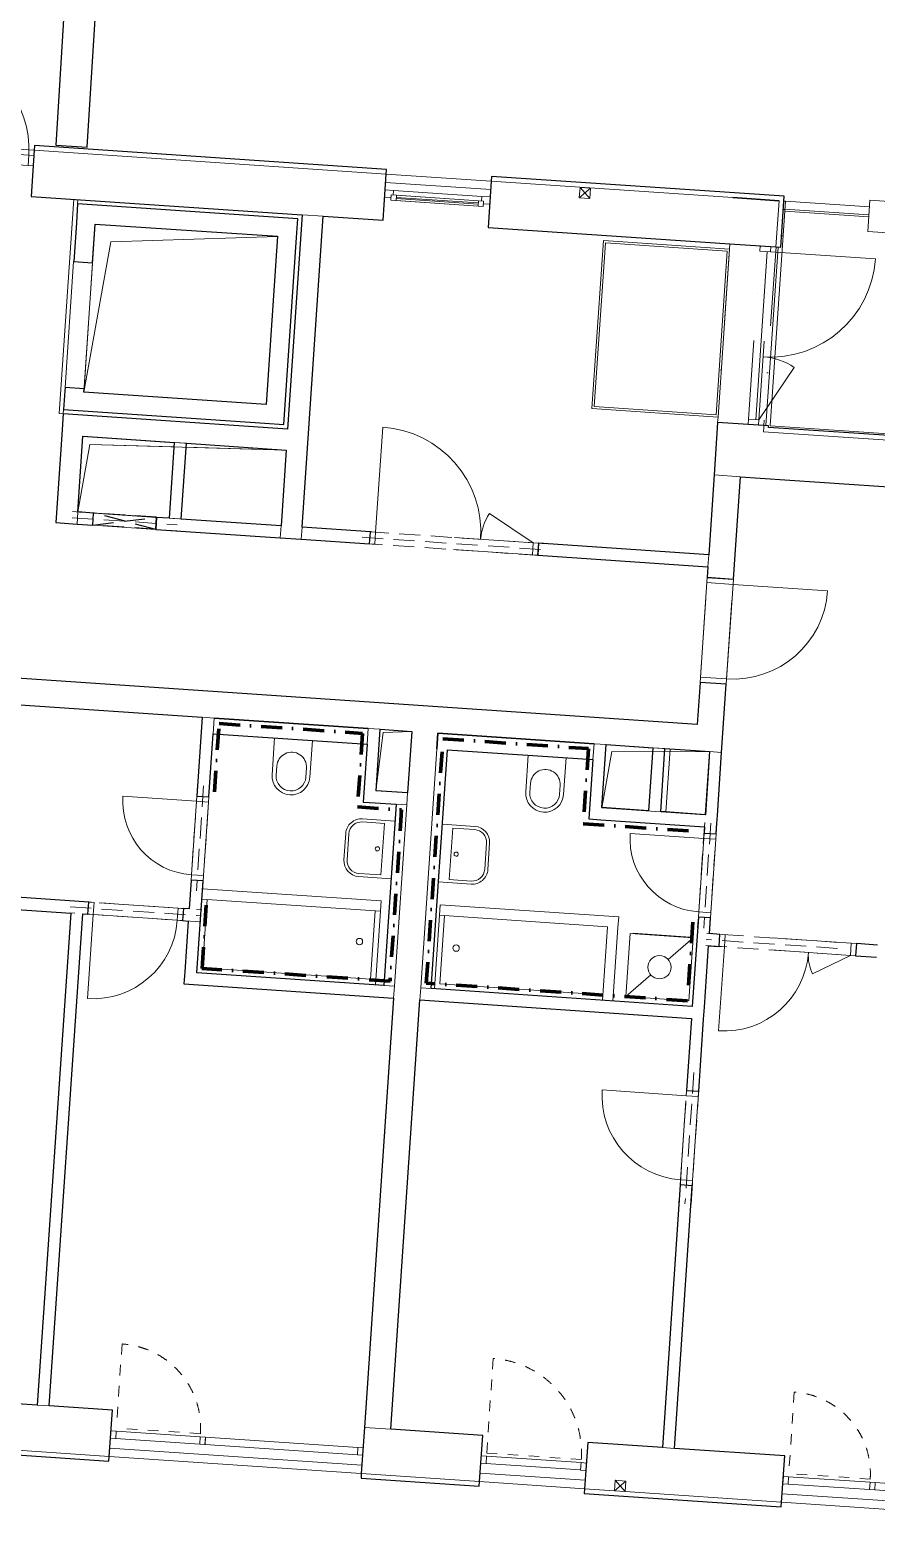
# Model space of a CAD drawing. Header units: millimetres. Extents: x -9129 to 220959, y -4760 to 72638.
# Drawn here: x 189678 to 197716, y 42236 to 56383 of the extents above; entities that cross this region are included whole.
import ezdxf

# ---------------------------------------------------------------- set-up
doc = ezdxf.new("R2010")
doc.units = ezdxf.units.MM
for name, pattern in [('HA_Dash_2mm-S1mm', [200, 100, -100]), ('HA_Dash_3mm-S1mm', [300, 200, -100]), ('HA_DashDot_2_2mm-S0_6mm', [1650, 750, -450, 0, -450]), ('HA_DashDot_4mm-S1mm', [400, 200, -100, 0, -100])]:
    doc.linetypes.add(name, pattern=pattern)
for name, color, linetype, lineweight in [('A-CLNG-____-OTLN', 9, 'Continuous', 9), ('A-DETL-GENF-OTLN', 9, 'Continuous', 9), ('A-DOOR-____-MCUT', 9, 'HA_DashDot_2_2mm-S0_6mm', 9), ('A-DOOR-____-OTLN', 9, 'Continuous', 9), ('A-DOOR-FRAM-MCUT', 9, 'Continuous', 9), ('A-DOOR-FRAM-OTLN', 9, 'Continuous', 9), ('A-FLOR-____-OTLN', 9, 'Continuous', 9), ('A-FLOR-HRAL-OTLN', 9, 'Continuous', 9), ('A-GENM-____-HDLN', 9, 'HA_Dash_3mm-S1mm', 9), ('A-GENM-____-MCUT', 9, 'HA_Dash_3mm-S1mm', 25), ('A-GENM-____-OTLN', 9, 'Continuous', 9), ('A-GLAZ-____-MCUT', 9, 'Continuous', 5), ('A-GLAZ-____-OTLN', 9, 'Continuous', 5), ('A-GLAZ-CURT-MCUT', 9, 'Continuous', 5), ('A-GLAZ-CURT-OTLN', 9, 'Continuous', 5), ('A-GLAZ-CWMG-MCUT', 9, 'Continuous', 5), ('A-GLAZ-CWMG-OTLN', 9, 'Continuous', 5), ('A-WALL-____-MCUT', 9, 'Continuous', 25), ('A-WALL-____-OTLN', 9, 'Continuous', 9), ('E-ELEC-FIXT-OTLN', 9, 'Continuous', 9), ('I-WALL-____-MCUT', 9, 'Continuous', 25), ('I-WALL-____-OTLN', 9, 'Continuous', 9), ('M-HVAC-DUCT-OTLN', 9, 'Continuous', 9), ('P-SANR-FIXT-OTLN', 9, 'Continuous', 9), ('S-BEAM-____-OTLN', 9, 'Continuous', 9)]:
    doc.layers.add(name, color=color, linetype=linetype, lineweight=lineweight)

# ---------------------------------------------------------------- blocks, each defined once
blk = doc.blocks.new('HA_DR_Single_Swing_Solid - In_BJ_900x2100_Vstupni-2124274-schema POHLEDU D_140_6400')
at = {"layer": 'A-DOOR-____-MCUT'}
for p, q in [((-450, 125), (450, 125)), ((-450, -125), (450, -125))]:
    blk.add_line(p, q, dxfattribs=at)
at = {"layer": 'A-DOOR-____-OTLN'}
for p, q in [((-500, 125), (500, 125)), ((-500, -125), (500, -125))]:
    blk.add_line(p, q, dxfattribs=at)
at = {"layer": 'A-DOOR-____-OTLN', "lineweight": 5}
blk.add_line((450, -1025), (450, -125), dxfattribs=at)
blk.add_arc((450, -125), 900, 180, 270, dxfattribs=at)
at = {"layer": 'A-DOOR-FRAM-MCUT'}
for p, q in [((-450, 125), (-500, 125)), ((-500, 125), (-500, -125)), ((-450, -125), (-450, 125)), ((500, 125), (450, 125)), ((450, 125), (450, -125)), ((500, -125), (500, 125)), ((-500, -125), (-450, -125)), ((450, -125), (500, -125))]:
    blk.add_line(p, q, dxfattribs=at)
blk = doc.blocks.new('HA_DR_Single_Swing_Solid - In_BJ_700x2100-2124340-schema POHLEDU D_140_6400')
at = {"layer": 'A-DOOR-____-MCUT'}
for p, q in [((-350, 57.5), (350, 57.5)), ((-350, -57.5), (350, -57.5))]:
    blk.add_line(p, q, dxfattribs=at)
at = {"layer": 'A-DOOR-____-OTLN', "lineweight": 5}
blk.add_line((350, 757.5), (350, 57.5), dxfattribs=at)
blk.add_arc((350, 57.5), 700, 90, 180, dxfattribs=at)
at = {"layer": 'A-DOOR-FRAM-MCUT'}
for p, q in [((-400, -57.5), (-400, 57.5)), ((-400, 57.5), (-350, 57.5)), ((-350, 57.5), (-350, -57.5)), ((350, 57.5), (400, 57.5)), ((350, -57.5), (350, 57.5)), ((400, 57.5), (400, -57.5)), ((-350, -57.5), (-400, -57.5)), ((400, -57.5), (350, -57.5))]:
    blk.add_line(p, q, dxfattribs=at)
blk = doc.blocks.new('HA_DR_Single_Swing_Solid - In_BJ_800x2100-2124336-schema POHLEDU D_140_6400')
at = {"layer": 'A-DOOR-____-MCUT'}
for p, q in [((-400, 57.5), (400, 57.5)), ((-400, -57.5), (400, -57.5))]:
    blk.add_line(p, q, dxfattribs=at)
at = {"layer": 'A-DOOR-____-OTLN', "lineweight": 5}
blk.add_line((400, 857.5), (400, 57.5), dxfattribs=at)
blk.add_arc((400, 57.5), 800, 90, 180, dxfattribs=at)
at = {"layer": 'A-DOOR-FRAM-MCUT'}
for p, q in [((-450, -57.5), (-450, 57.5)), ((-450, 57.5), (-400, 57.5)), ((-400, 57.5), (-400, -57.5)), ((400, 57.5), (450, 57.5)), ((400, -57.5), (400, 57.5)), ((450, 57.5), (450, -57.5)), ((-400, -57.5), (-450, -57.5)), ((450, -57.5), (400, -57.5))]:
    blk.add_line(p, q, dxfattribs=at)
blk = doc.blocks.new('HA_DR_Double_Swing_Solid - In_OBJ_1500x2100_1000-1827100-schema POHLEDU D_140_6400')
at = {"layer": 'A-DOOR-____-MCUT'}
for p, q in [((-750, 57.5), (750, 57.5)), ((-750, -57.5), (750, -57.5))]:
    blk.add_line(p, q, dxfattribs=at)
at = {"layer": 'A-DOOR-____-OTLN', "lineweight": 5}
for p, q in [((-317, -307.5), (-750, -57.5)), ((750, -1057.5), (750, -57.5))]:
    blk.add_line(p, q, dxfattribs=at)
for centre, radius, start, end in [((-750, -57.5), 500, 330, 0), ((750, -57.5), 1000, 180, 270)]:
    blk.add_arc(centre, radius, start, end, dxfattribs=at)
at = {"layer": 'A-DOOR-FRAM-MCUT'}
for p, q in [((-750, 57.5), (-800, 57.5)), ((-800, 57.5), (-800, -57.5)), ((-750, -57.5), (-750, 57.5)), ((800, 57.5), (750, 57.5)), ((750, 57.5), (750, -57.5)), ((800, -57.5), (800, 57.5)), ((-800, -57.5), (-750, -57.5)), ((750, -57.5), (800, -57.5))]:
    blk.add_line(p, q, dxfattribs=at)
blk = doc.blocks.new('HA_WD_SinglePanel - 1000x2400-1670805-schema POHLEDU D_140_6400')
at = {"layer": 'A-GLAZ-____-MCUT'}
for p, q in [((-420, 70), (-500, 70)), ((-500, 0), (-440, 0)), ((-440, -25), (-440, 25)), ((-440, 25), (-390, 25)), ((-420, 25), (-420, 70)), ((-390, 25), (-390, -25)), ((390, 5), (-390, 5)), ((390, -25), (390, 25)), ((390, 25), (440, 25)), ((500, 70), (420, 70)), ((420, 70), (420, 25)), ((440, 25), (440, -25)), ((440, 0), (500, 0)), ((-390, -25), (-440, -25)), ((390, -5), (-390, -5)), ((440, -25), (390, -25))]:
    blk.add_line(p, q, dxfattribs=at)
at = {"layer": 'A-GLAZ-____-OTLN'}
for p, q in [((440, 25), (-440, 25)), ((-440, -25), (-440, 25)), ((420, 70), (-420, 70)), ((390, 25), (-390, 25)), ((440, 25), (440, -25)), ((-440, -25), (440, -25)), ((390, -25), (-390, -25))]:
    blk.add_line(p, q, dxfattribs=at)
blk = doc.blocks.new('HA_DR_Double_Swing_Solid_FrameButt - In_FAS_1600x2350_1000-2015541-schema POHLEDU D_140_6400')
at = {"layer": 'A-DOOR-____-MCUT'}
for p, q in [((-800, -70), (800, -70)), ((-800, -170), (800, -170))]:
    blk.add_line(p, q, dxfattribs=at)
at = {"layer": 'A-DOOR-____-OTLN', "lineweight": 5}
for p, q in [((-280, -470), (-800, -170)), ((800, -1170), (800, -170))]:
    blk.add_line(p, q, dxfattribs=at)
for centre, radius, start, end in [((-800, -170), 600, 330, 360), ((800, -170), 1000, 180, 270)]:
    blk.add_arc(centre, radius, start, end, dxfattribs=at)
at = {"layer": 'A-DOOR-FRAM-MCUT'}
for p, q in [((-800, -70), (-850, -70)), ((-850, -70), (-850, -170)), ((-800, -170), (-800, -70)), ((850, -70), (800, -70)), ((800, -70), (800, -170)), ((850, -170), (850, -70)), ((-850, -170), (-800, -170)), ((800, -170), (850, -170))]:
    blk.add_line(p, q, dxfattribs=at)
at = {"layer": 'A-DOOR-FRAM-OTLN', "linetype": 'HA_DashDot_2_2mm-S0_6mm'}
for p, q in [((850, 220), (-850, 220)), ((850, -220), (-850, -220))]:
    blk.add_line(p, q, dxfattribs=at)
blk = doc.blocks.new('HA_GM_Shaft_Rectangle - Default-2031569-schema POHLEDU D_140_6400')
at = {"layer": 'A-DETL-GENF-OTLN'}
for p, q in [((72, -72), (1935, 0)), ((0, -720), (72, -72))]:
    blk.add_line(p, q, dxfattribs=at)
at = {"layer": 'A-GENM-____-OTLN'}
for p, q in [((0, -720), (0, 0)), ((0, 0), (1935, 0)), ((1935, 0), (1935, -720)), ((1935, -720), (0, -720))]:
    blk.add_line(p, q, dxfattribs=at)
blk = doc.blocks.new('HA_GM_Shaft_Rectangle - Default-2031607-schema POHLEDU D_140_6400')
at = {"layer": 'A-DETL-GENF-OTLN'}
for p, q in [((160, -160), (1735, 0)), ((0, -1600), (160, -160))]:
    blk.add_line(p, q, dxfattribs=at)
at = {"layer": 'A-GENM-____-OTLN'}
for p, q in [((0, -1600), (0, 0)), ((0, 0), (1735, 0)), ((1735, 0), (1735, -1600)), ((1735, -1600), (0, -1600))]:
    blk.add_line(p, q, dxfattribs=at)
blk = doc.blocks.new('HA_GM_Shaft_Rectangle - Default-2138931-schema POHLEDU D_140_6400')
at = {"layer": 'A-DETL-GENF-OTLN'}
for p, q in [((30, -30), (300, 0)), ((0, -585), (30, -30))]:
    blk.add_line(p, q, dxfattribs=at)
at = {"layer": 'A-GENM-____-OTLN'}
for p, q in [((0, -585), (0, 0)), ((0, 0), (300, 0)), ((300, 0), (300, -585)), ((300, -585), (0, -585))]:
    blk.add_line(p, q, dxfattribs=at)
blk = doc.blocks.new('HA_GM_Shaft_Rectangle - Default-2138656-schema POHLEDU D_140_6400')
at = {"layer": 'A-DETL-GENF-OTLN'}
for p, q in [((60, -60), (985, 0)), ((0, -600), (60, -60))]:
    blk.add_line(p, q, dxfattribs=at)
at = {"layer": 'A-GENM-____-OTLN'}
for p, q in [((0, -600), (0, 0)), ((0, 0), (985, 0)), ((985, 0), (985, -600)), ((985, -600), (0, -600))]:
    blk.add_line(p, q, dxfattribs=at)
blk = doc.blocks.new('ABMV_Toilet_WallHung - Default-1991236-schema POHLEDU D_140_6400')
at = {"layer": 'P-SANR-FIXT-OTLN'}
for p, q in [((-55, 75), (-55, 425)), ((-16, 426), (-16, 340)), ((266, 340), (266, 426)), ((305, 75), (305, 425))]:
    blk.add_line(p, q, dxfattribs=at)
for centre, radius, start, end in [((125, 425), 180, 0, 180), ((125, 426), 141, 360, 180), ((125, 340), 141, 180, 360)]:
    blk.add_arc(centre, radius, start, end, dxfattribs=at)
blk = doc.blocks.new('ABMV_WashBasin_Generic - 550x460-1520088-schema POHLEDU D_140_6400')
at = {"layer": 'P-SANR-FIXT-OTLN'}
for p, q in [((250, 510), (0, 510)), ((0, 480), (250, 480)), ((-150, 360), (-150, 50)), ((-120, 150), (-120, 360)), ((370, 360), (370, 150)), ((400, 50), (400, 360)), ((370, 150), (-120, 150))]:
    blk.add_line(p, q, dxfattribs=at)
for centre, radius, start, end in [((0, 360), 150, 90, 180), ((0, 360), 120, 90, 180), ((250, 360), 150, 360, 90), ((250, 360), 120, 360, 90), ((125, 200), 20, 90, 270), ((125, 200), 20, 270, 90)]:
    blk.add_arc(centre, radius, start, end, dxfattribs=at)
blk = doc.blocks.new('ABMV_Bathtub_Generic - 800_1700-V92-schema POHLEDU D_140_6400')
at = {"layer": 'P-SANR-FIXT-OTLN'}
for p, q in [((750, 1600), (750, 50)), ((750, 1600), (750, 50)), ((750, 50), (100, 50)), ((750, 50), (100, 50)), ((800, 0), (100, 0)), ((800, 0), (100, 0))]:
    blk.add_line(p, q, dxfattribs=at)
blk.add_circle((400, 180), 30, dxfattribs=at)
blk = doc.blocks.new('ABMV_Bathtub_Generic - 800_1700-1426710-schema POHLEDU D_140_6400')
at = {"layer": 'P-SANR-FIXT-OTLN'}
for p, q in [((800, 0), (100, 0)), ((800, 0), (100, 0)), ((750, -50), (100, -50)), ((750, -50), (100, -50)), ((750, -1650), (750, -50)), ((750, -1650), (750, -50)), ((100, -1650), (750, -1650)), ((100, -1650), (750, -1650))]:
    blk.add_line(p, q, dxfattribs=at)
blk.add_circle((400, -180), 30, dxfattribs=at)
blk = doc.blocks.new('R_bathroom_washing_machine - 600x600x900-1448762-schema POHLEDU D_140_6400')
at = {"layer": 'E-ELEC-FIXT-OTLN'}
for p, q in [((678, 597), (78, 597)), ((78, 597), (78, -3)), ((455, 374), (678, 597)), ((555, 602), (555, 597)), ((572, 602), (572, 597)), ((580, 602), (580, 602)), ((580, 602), (580, 602)), ((580, 602), (580, 602)), ((580, 602), (580, 602)), ((587, 597), (587, 602)), ((605, 597), (605, 602)), ((678, -3), (678, 597)), ((78, -3), (300, 219)), ((78, -3), (678, -3)), ((108, -3), (108, -8)), ((648, -8), (108, -8)), ((648, -8), (648, -3))]:
    blk.add_line(p, q, dxfattribs=at)
blk.add_circle((378, 297), 110, dxfattribs=at)
blk = doc.blocks.new('HA_DR_Double_Swing_Solid - In_BJ_1200x2100_800-1670814-schema POHLEDU D_140_6400')
at = {"layer": 'A-DOOR-____-MCUT'}
for p, q in [((-600, 57.5), (600, 57.5)), ((-600, -57.5), (600, -57.5))]:
    blk.add_line(p, q, dxfattribs=at)
at = {"layer": 'A-DOOR-____-OTLN', "lineweight": 5}
for p, q in [((600, 857.5), (600, 57.5)), ((-253.6, 257.5), (-600, 57.5))]:
    blk.add_line(p, q, dxfattribs=at)
for centre, radius, start, end in [((600, 57.5), 800, 90, 180), ((-600, 57.5), 400, 360, 30)]:
    blk.add_arc(centre, radius, start, end, dxfattribs=at)
at = {"layer": 'A-DOOR-FRAM-MCUT'}
for p, q in [((-650, -57.5), (-650, 57.5)), ((-650, 57.5), (-600, 57.5)), ((-600, 57.5), (-600, -57.5)), ((600, 57.5), (650, 57.5)), ((600, -57.5), (600, 57.5)), ((650, 57.5), (650, -57.5)), ((-600, -57.5), (-650, -57.5)), ((650, -57.5), (600, -57.5))]:
    blk.add_line(p, q, dxfattribs=at)
blk = doc.blocks.new('Obdélníková příčel - 50x70mm EXT-1516296-schema POHLEDU D_140_6400')
at = {"layer": 'A-GLAZ-CWMG-MCUT'}
for p, q in [((-50, 0), (0, 0)), ((-50, -70), (-50, 0)), ((0, 0), (0, -70)), ((0, -70), (-50, -70))]:
    blk.add_line(p, q, dxfattribs=at)
blk = doc.blocks.new('ABMV_CW_Single_Swing_Generic - Ex_Glass_SKLOPNE-1553233-schema POHLEDU D_140_6400')
at = {"layer": 'A-DOOR-____-OTLN', "linetype": 'HA_Dash_2mm-S1mm', "lineweight": 5}
for p in [(-450, -30), (450, -930)]:
    blk.add_line(p, (450, -30), dxfattribs=at)
blk.add_arc((450, -30), 900, 180, 270, dxfattribs=at)
blk = doc.blocks.new('Obdélníková příčel - 50x70mm EXT-1516068-schema POHLEDU D_140_6400')
at = {"layer": 'A-GLAZ-CWMG-OTLN'}
for p, q in [((-2946, 44159), (-2048, 44098)), ((-2951, 44089), (-2053, 44028))]:
    blk.add_line(p, q, dxfattribs=at)
blk = doc.blocks.new('Obdélníková příčel - 50x70mm EXT-1516295-schema POHLEDU D_140_6400')
at = {"layer": 'A-GLAZ-CWMG-MCUT'}
for p, q in [((-25, 0), (25, 0)), ((-25, -70), (-25, 0)), ((25, 0), (25, -70)), ((25, -70), (-25, -70))]:
    blk.add_line(p, q, dxfattribs=at)
blk = doc.blocks.new('Systémový panel - Sklo-1518049-schema POHLEDU D_140_6400')
at = {"layer": 'A-GLAZ-CURT-MCUT'}
for p, q in [((725, 70), (-725, 70)), ((-725, 70), (-725, 0)), ((-725, 0), (725, 0)), ((725, 0), (725, 70))]:
    blk.add_line(p, q, dxfattribs=at)
blk = doc.blocks.new('Obdélníková příčel - 50x70mm EXT-1518050-schema POHLEDU D_140_6400')
at = {"layer": 'A-GLAZ-CWMG-MCUT'}
for p, q in [((0, 0), (-50, 0)), ((-50, 0), (-50, -70)), ((0, -70), (0, 0)), ((-50, -70), (0, -70))]:
    blk.add_line(p, q, dxfattribs=at)
blk = doc.blocks.new('ABMV_CW_Single_Swing_Generic - Ex_Glass_SKLOPNE-1944711-schema POHLEDU D_140_6400')
at = {"layer": 'A-DOOR-____-OTLN', "linetype": 'HA_Dash_2mm-S1mm', "lineweight": 5}
for p in [(-400, -30), (400, -830)]:
    blk.add_line(p, (400, -30), dxfattribs=at)
blk.add_arc((400, -30), 800, 180, 270, dxfattribs=at)
blk = doc.blocks.new('Obdélníková příčel - 50x70mm EXT-1944710-schema POHLEDU D_140_6400')
at = {"layer": 'A-GLAZ-CWMG-OTLN'}
for p, q in [((516, 43853), (1315, 43799)), ((521, 43923), (1319, 43869))]:
    blk.add_line(p, q, dxfattribs=at)
blk = doc.blocks.new('Systémový panel - Sklo-1944714-schema POHLEDU D_140_6400')
at = {"layer": 'A-GLAZ-CURT-MCUT'}
for p, q in [((737.5, 70), (-737.5, 70)), ((-737.5, 70), (-737.5, 0)), ((-737.5, 0), (737.5, 0)), ((737.5, 0), (737.5, 70))]:
    blk.add_line(p, q, dxfattribs=at)
blk = doc.blocks.new('ABMV_CW_Single_Swing_Generic - Ex_Glass_SKLOPNE-1553232-schema POHLEDU D_140_6400')
at = {"layer": 'A-DOOR-____-OTLN', "linetype": 'HA_Dash_2mm-S1mm', "lineweight": 5}
for p in [(-387.5, -30), (387.5, -805)]:
    blk.add_line(p, (387.5, -30), dxfattribs=at)
blk.add_arc((387.5, -30), 775, 180, 270, dxfattribs=at)
blk = doc.blocks.new('Obdélníková příčel - 50x70mm EXT-1514296-schema POHLEDU D_140_6400')
at = {"layer": 'A-GLAZ-CWMG-OTLN'}
for p, q in [((19428, 42640), (20201, 42588)), ((19423, 42570), (20196, 42518))]:
    blk.add_line(p, q, dxfattribs=at)
blk = doc.blocks.new('HA_GM_Tiling_LineBased - Generic Tiles-2050446-schema POHLEDU D_140_6400')
at = {"layer": 'A-GENM-____-OTLN', "linetype": 'HA_DashDot_4mm-S1mm', "lineweight": 80}
blk.add_line((50, -50), (700, -50), dxfattribs=at)
blk = doc.blocks.new('HA_GM_Tiling_LineBased - Generic Tiles-2050447-schema POHLEDU D_140_6400')
at = {"layer": 'A-GENM-____-OTLN', "linetype": 'HA_DashDot_4mm-S1mm', "lineweight": 80}
blk.add_line((50, -50), (1415, -50), dxfattribs=at)
blk = doc.blocks.new('HA_GM_Tiling_LineBased - Generic Tiles-2050448-schema POHLEDU D_140_6400')
at = {"layer": 'A-GENM-____-OTLN', "linetype": 'HA_DashDot_4mm-S1mm', "lineweight": 80}
blk.add_line((50, -50), (750, -50), dxfattribs=at)
blk = doc.blocks.new('HA_GM_Tiling_LineBased - Generic Tiles-2050449-schema POHLEDU D_140_6400')
at = {"layer": 'A-GENM-____-OTLN', "linetype": 'HA_DashDot_4mm-S1mm', "lineweight": 80}
blk.add_line((-50, -50), (370, -50), dxfattribs=at)
blk = doc.blocks.new('HA_GM_Tiling_LineBased - Generic Tiles-2050450-schema POHLEDU D_140_6400')
at = {"layer": 'A-GENM-____-OTLN', "linetype": 'HA_DashDot_4mm-S1mm', "lineweight": 80}
blk.add_line((50, -50), (1680, -50), dxfattribs=at)
blk = doc.blocks.new('HA_GM_Tiling_LineBased - Generic Tiles-2050451-schema POHLEDU D_140_6400')
at = {"layer": 'A-GENM-____-OTLN', "linetype": 'HA_DashDot_4mm-S1mm', "lineweight": 80}
blk.add_line((50, -50), (1840, -50), dxfattribs=at)
blk = doc.blocks.new('HA_GM_Tiling_LineBased - Generic Tiles-2050440-schema POHLEDU D_140_6400')
at = {"layer": 'A-GENM-____-OTLN', "linetype": 'HA_DashDot_4mm-S1mm', "lineweight": 80}
blk.add_line((50, -50), (830, -50), dxfattribs=at)
blk = doc.blocks.new('HA_GM_Tiling_LineBased - Generic Tiles-2050452-schema POHLEDU D_140_6400')
at = {"layer": 'A-GENM-____-OTLN', "linetype": 'HA_DashDot_4mm-S1mm', "lineweight": 80}
blk.add_line((50, -50), (800, -50), dxfattribs=at)
blk = doc.blocks.new('HA_GM_Tiling_LineBased - Generic Tiles-2050453-schema POHLEDU D_140_6400')
at = {"layer": 'A-GENM-____-OTLN', "linetype": 'HA_DashDot_4mm-S1mm', "lineweight": 80}
blk.add_line((50, -50), (2535, -50), dxfattribs=at)
blk = doc.blocks.new('HA_GM_Tiling_LineBased - Generic Tiles-2050454-schema POHLEDU D_140_6400')
at = {"layer": 'A-GENM-____-OTLN', "linetype": 'HA_DashDot_4mm-S1mm', "lineweight": 80}
blk.add_line((50, -50), (2375, -50), dxfattribs=at)
blk = doc.blocks.new('HA_GM_Tiling_LineBased - Generic Tiles-2050455-schema POHLEDU D_140_6400')
at = {"layer": 'A-GENM-____-OTLN', "linetype": 'HA_DashDot_4mm-S1mm', "lineweight": 80}
blk.add_line((50, -50), (1435, -50), dxfattribs=at)
blk = doc.blocks.new('HA_GM_Tiling_LineBased - Generic Tiles-2050439-schema POHLEDU D_140_6400')
at = {"layer": 'A-GENM-____-OTLN', "linetype": 'HA_DashDot_4mm-S1mm', "lineweight": 80}
blk.add_line((50, -50), (765, -50), dxfattribs=at)
blk = doc.blocks.new('HA_GM_Tiling_LineBased - Generic Tiles-2050438-schema POHLEDU D_140_6400')
at = {"layer": 'A-GENM-____-OTLN', "linetype": 'HA_DashDot_4mm-S1mm', "lineweight": 80}
blk.add_line((-50, -50), (1050, -50), dxfattribs=at)
blk = doc.blocks.new('Cistici zona_ram - Cistici zona_ram-1747755-schema POHLEDU D_140_6400')
at = {"layer": 'A-GENM-____-OTLN'}
for p, q in [((15146, 55453), (13946, 55453)), ((13946, 55453), (13946, 53853)), ((15146, 53853), (15146, 55453)), ((13966, 53873), (13966, 55433)), ((13966, 55433), (15126, 55433)), ((15126, 55433), (15126, 53873)), ((13946, 53853), (15146, 53853)), ((15126, 53873), (13966, 53873))]:
    blk.add_line(p, q, dxfattribs=at)
blk = doc.blocks.new('HA_DR_Single_Swing_Solid_ButtFrame - In_FAS_900x2350_Unik-2005942-schema POHLEDU D_140_6400')
at = {"layer": 'A-DOOR-____-MCUT'}
for p, q in [((-450, -70), (450, -70)), ((-450, -170), (450, -170))]:
    blk.add_line(p, q, dxfattribs=at)
at = {"layer": 'A-DOOR-____-OTLN', "lineweight": 5}
blk.add_line((450, -1070), (450, -170), dxfattribs=at)
blk.add_arc((450, -170), 900, 180, 270, dxfattribs=at)
at = {"layer": 'A-DOOR-FRAM-MCUT'}
for p, q in [((-450, -70), (-500, -70)), ((-500, -70), (-500, -170)), ((-450, -170), (-450, -70)), ((500, -70), (450, -70)), ((450, -70), (450, -170)), ((500, -170), (500, -70)), ((-500, -170), (-450, -170)), ((450, -170), (500, -170))]:
    blk.add_line(p, q, dxfattribs=at)
at = {"layer": 'A-DOOR-FRAM-OTLN', "linetype": 'HA_DashDot_2_2mm-S0_6mm'}
for p, q in [((500, 220), (-500, 220)), ((500, -220), (-500, -220))]:
    blk.add_line(p, q, dxfattribs=at)
blk = doc.blocks.new('TB_Porotherm KP11_5_1750mm - TB_Porotherm KP11_5_1750mm-1925687-schema POHLEDU D_140_6400')
at = {"layer": 'A-GENM-____-HDLN'}
for p, q in [((875, 57.5), (-875, 57.5)), ((-875, 0), (875, 0)), ((-875, -57.5), (875, -57.5))]:
    blk.add_line(p, q, dxfattribs=at)
blk = doc.blocks.new('TB_Porotherm KP11_5_1000mm - TB_Porotherm KP11_5_1000mm-1925202-schema POHLEDU D_140_6400')
at = {"layer": 'A-GENM-____-HDLN'}
for p, q in [((500, 57.5), (-500, 57.5)), ((-500, 0), (500, 0)), ((-500, -57.5), (500, -57.5))]:
    blk.add_line(p, q, dxfattribs=at)
blk = doc.blocks.new('TB_Porotherm KP11_5_1250mm - TB_Porotherm KP11_5_1250mm-1925016-schema POHLEDU D_140_6400')
at = {"layer": 'A-GENM-____-HDLN'}
for p, q in [((625, 57.5), (-625, 57.5)), ((-625, 0), (625, 0)), ((-625, -57.5), (625, -57.5))]:
    blk.add_line(p, q, dxfattribs=at)
blk = doc.blocks.new('TB_Porotherm KP11_5_1250mm - TB_Porotherm KP11_5_1250mm-1919733-schema POHLEDU D_140_6400')
at = {"layer": 'A-GENM-____-HDLN'}
for p, q in [((-625, 57.5), (625, 57.5)), ((-625, 0), (625, 0)), ((625, -57.5), (-625, -57.5))]:
    blk.add_line(p, q, dxfattribs=at)
blk = doc.blocks.new('HA_GM_Opening_Rectangle_WallBased - Default-2071709-schema POHLEDU D_140_6400')
at = {"layer": 'A-GENM-____-MCUT'}
for p, q in [((425, 57.5), (-175, -57.5)), ((-175, 57.5), (425, -57.5)), ((-175, 57.5), (-175, -57.5)), ((-175, 57.5), (425, 57.5)), ((425, 57.5), (425, -57.5)), ((-175, -57.5), (425, -57.5))]:
    blk.add_line(p, q, dxfattribs=at)
blk = doc.blocks.new('HA_GM_Opening_Rectangle_WallBased - Default-2071967-schema POHLEDU D_140_6400')
at = {"layer": 'A-GENM-____-MCUT'}
for p, q in [((425, 57.5), (-175, -57.5)), ((-175, 57.5), (425, -57.5)), ((-175, 57.5), (-175, -57.5)), ((-175, 57.5), (425, 57.5)), ((425, 57.5), (425, -57.5)), ((-175, -57.5), (425, -57.5))]:
    blk.add_line(p, q, dxfattribs=at)
blk = doc.blocks.new('185-01_OBJEKT B_Central_rvt-5-schema POHLEDU D_140_6400')
at = {"layer": 'A-FLOR-____-OTLN'}
for p, q in [((16599, 54865), (15601, 54932)), ((12500, 52737), (12639, 54773)), ((19117, 52679), (19225, 54276)), ((12540, 52735), (12500, 52737)), ((17694, 49593), (18138, 49563)), ((18253, 49555), (18677, 49526)), ((12981, 42912), (15376, 42750)), ((16498, 42674), (17496, 42606)), ((19367, 42479), (21761, 42316))]:
    blk.add_line(p, q, dxfattribs=at)
at = {"layer": 'A-WALL-____-MCUT'}
for p, q in [((12264, 55239), (12235, 54800)), ((12267, 55284), (12264, 55239)), ((15610, 55057), (12267, 55284)), ((15607, 55012), (15610, 55057)), ((15577, 54573), (15607, 55012)), ((16604, 54944), (16575, 54505)), ((16607, 54989), (16604, 54944)), ((19386, 54801), (16607, 54989)), ((12235, 54800), (14809, 54625)), ((19338, 54759), (18899, 54789)), ((18899, 54789), (19338, 54759)), ((19353, 54317), (19383, 54756)), ((19383, 54756), (19386, 54801)), ((15008, 54612), (15577, 54573)), ((16575, 54505), (18869, 54350)), ((18869, 54350), (18869, 54350)), ((18869, 54350), (19308, 54320)), ((19308, 54320), (19353, 54317)), ((18754, 52654), (18720, 52155)), ((19193, 52624), (18754, 52654)), ((19238, 52621), (19193, 52624)), ((19237, 52606), (19238, 52621)), ((24799, 52228), (19237, 52606)), ((18970, 52138), (19159, 52125)), ((19159, 52125), (20566, 52030)), ((12292, 43320), (11908, 43346)), ((13006, 43271), (12407, 43312)), ((12976, 42832), (13006, 43271)), ((15400, 43109), (15370, 42670)), ((16523, 43033), (15650, 43092)), ((16493, 42594), (16523, 43033)), ((17520, 42965), (17490, 42526)), ((18229, 42917), (17520, 42965)), ((19391, 42838), (18343, 42909)), ((11875, 42862), (12973, 42787)), ((12973, 42787), (12976, 42832)), ((19361, 42399), (19391, 42838)), ((15370, 42670), (15367, 42625)), ((15367, 42625), (16490, 42549)), ((16490, 42549), (16493, 42594)), ((17490, 42526), (17487, 42481)), ((17487, 42481), (19358, 42354)), ((19358, 42354), (19361, 42399))]:
    blk.add_line(p, q, dxfattribs=at)
at = {"layer": 'A-WALL-____-MCUT', "lineweight": 9}
for p, q in [((15607, 55012), (12264, 55239)), ((12264, 55239), (15607, 55012)), ((18899, 54789), (16604, 54944)), ((16604, 54944), (18899, 54789)), ((19308, 54320), (19338, 54759)), ((19338, 54759), (19308, 54320)), ((15008, 54612), (14809, 54625)), ((19192, 52609), (19193, 52624)), ((19193, 52624), (19192, 52609)), ((19192, 52609), (19189, 52564)), ((24751, 52186), (19189, 52564)), ((19189, 52564), (24751, 52186)), ((13709, 52455), (13594, 52463)), ((18720, 52155), (18970, 52138)), ((18970, 52138), (18720, 52155)), ((12678, 51803), (12670, 51688)), ((14600, 51557), (14608, 51672)), ((14808, 51659), (14800, 51544)), ((18661, 51282), (18669, 51397)), ((13973, 49846), (13858, 49854)), ((13973, 49846), (13963, 49696)), ((15425, 49597), (15435, 49747)), ((15549, 49739), (15435, 49747)), ((15934, 47282), (16088, 49552)), ((16088, 49552), (15934, 47282)), ((17570, 49452), (17580, 49601)), ((17694, 49593), (17580, 49601)), ((18253, 49555), (18138, 49563)), ((18677, 49527), (18792, 49519)), ((18792, 49519), (18677, 49527)), ((15801, 49020), (15809, 49135)), ((15801, 49020), (15685, 47299)), ((15685, 47299), (15801, 49020)), ((15801, 49020), (15702, 49027)), ((15585, 47306), (15685, 47299)), ((15677, 47184), (15685, 47299)), ((15934, 47282), (15926, 47168)), ((15934, 47282), (16034, 47276)), ((12292, 43320), (12407, 43312)), ((15400, 43109), (15650, 43092)), ((11878, 42907), (12976, 42832)), ((12976, 42832), (11878, 42907)), ((18229, 42917), (18343, 42909)), ((15370, 42670), (16493, 42594)), ((16493, 42594), (15370, 42670)), ((17490, 42526), (17775, 42507)), ((17775, 42507), (17490, 42526)), ((17875, 42500), (19361, 42399)), ((19361, 42399), (17875, 42500))]:
    blk.add_line(p, q, dxfattribs=at)
at = {"layer": 'I-WALL-____-MCUT'}
for p, q in [((12676, 54730), (12664, 54550)), ((14766, 54588), (12676, 54730)), ((14809, 54625), (14670, 52590)), ((14808, 51659), (15008, 54612)), ((12664, 54550), (12639, 54181)), ((12818, 54169), (12843, 54538)), ((12843, 54538), (14574, 54421)), ((14754, 54409), (14766, 54588)), ((14574, 54421), (14466, 52824)), ((14633, 52633), (14754, 54409)), ((12639, 54181), (12818, 54169)), ((12555, 52954), (12543, 52775)), ((12557, 52984), (12555, 52954)), ((12737, 52972), (12557, 52984)), ((12735, 52942), (12737, 52972)), ((14466, 52824), (12735, 52942)), ((12543, 52775), (14454, 52645)), ((12540, 52735), (12527, 52535)), ((14670, 52590), (12540, 52735)), ((14454, 52645), (14633, 52633)), ((12527, 52535), (12470, 51702)), ((12678, 51803), (12726, 52522)), ((12726, 52522), (13594, 52463)), ((13594, 52463), (13546, 51744)), ((13660, 51736), (13709, 52455)), ((13709, 52455), (14657, 52390)), ((14657, 52390), (14608, 51672)), ((18720, 52155), (18669, 51397)), ((18904, 51165), (18970, 52138)), ((12827, 51793), (12678, 51803)), ((12819, 51678), (12827, 51793)), ((12470, 51702), (12670, 51688)), ((12670, 51688), (12819, 51678)), ((13426, 51752), (13418, 51638)), ((13418, 51638), (14600, 51557)), ((13546, 51744), (13426, 51752)), ((14608, 51672), (13660, 51736)), ((15456, 51615), (14808, 51659)), ((14600, 51557), (14800, 51544)), ((14800, 51544), (15448, 51500)), ((15448, 51500), (15456, 51615)), ((17053, 51506), (17045, 51392)), ((18669, 51397), (17053, 51506)), ((17045, 51392), (18661, 51282)), ((18661, 51282), (18654, 51182)), ((18654, 51182), (18904, 51165)), ((18559, 49785), (9929, 50371)), ((18587, 50184), (18559, 49785)), ((18836, 50167), (18587, 50184)), ((18792, 49519), (18836, 50167)), ((12082, 49974), (13858, 49854)), ((13858, 49854), (13808, 49105)), ((13973, 49846), (15435, 49747)), ((15435, 49747), (13973, 49846)), ((13922, 49098), (13963, 49696)), ((13963, 49696), (15425, 49597)), ((15510, 49155), (15549, 49739)), ((15549, 49739), (15849, 49719)), ((15849, 49719), (15809, 49135)), ((16088, 49552), (16098, 49702)), ((16098, 49702), (16088, 49552)), ((16098, 49702), (17580, 49601)), ((17580, 49601), (16098, 49702)), ((15425, 49597), (15387, 49048)), ((16034, 47276), (16188, 49545)), ((16188, 49545), (17570, 49452)), ((17654, 48995), (17694, 49593)), ((17694, 49593), (18138, 49563)), ((18138, 49563), (18098, 48965)), ((18213, 48957), (18253, 49555)), ((18253, 49555), (18543, 49536)), ((18543, 49536), (18677, 49527)), ((18677, 49527), (18637, 48928)), ((18751, 48920), (18792, 49519)), ((17570, 49452), (17531, 48888)), ((13808, 49105), (13922, 49098)), ((15809, 49135), (15510, 49155)), ((15387, 49048), (15502, 49041)), ((15502, 49041), (15702, 49027)), ((15702, 49027), (15585, 47306)), ((18098, 48965), (17654, 48995)), ((18637, 48928), (18213, 48957)), ((17531, 48888), (17646, 48880)), ((17646, 48880), (18629, 48813)), ((18629, 48813), (18625, 48753)), ((18739, 48746), (18744, 48806)), ((18744, 48806), (18751, 48920)), ((18625, 48753), (18739, 48746)), ((12782, 48098), (10587, 48247)), ((13753, 48307), (13735, 48033)), ((13868, 48300), (13753, 48307)), ((13809, 47427), (13868, 48300)), ((10579, 48132), (12610, 47994)), ((12774, 47983), (12782, 48098)), ((12610, 47994), (12292, 43320)), ((12407, 43312), (12724, 47986)), ((12724, 47986), (12774, 47983)), ((13680, 48037), (13672, 47922)), ((13735, 48033), (13680, 48037)), ((18571, 47955), (18513, 47107)), ((18685, 47948), (18571, 47955)), ((13672, 47922), (13727, 47918)), ((13727, 47918), (13694, 47434)), ((18675, 47798), (18685, 47948)), ((18628, 47099), (18667, 47683)), ((18667, 47683), (18767, 47676)), ((18775, 47791), (18675, 47798)), ((18767, 47676), (18775, 47791)), ((20072, 47703), (20064, 47588)), ((20271, 47690), (20072, 47703)), ((20064, 47588), (20264, 47575)), ((13694, 47434), (13686, 47320)), ((15585, 47306), (13809, 47427)), ((13686, 47320), (15677, 47184)), ((18513, 47107), (16034, 47276)), ((15677, 47184), (15400, 43109)), ((15650, 43092), (15926, 47168)), ((15926, 47168), (18505, 46993)), ((18505, 46993), (18459, 46309)), ((18574, 46301), (18620, 46985)), ((18620, 46985), (18628, 47099)), ((18459, 46309), (18574, 46301)), ((18398, 45411), (18229, 42917)), ((18513, 45403), (18398, 45411)), ((18343, 42909), (18513, 45403))]:
    blk.add_line(p, q, dxfattribs=at)
at = {"layer": 'I-WALL-____-OTLN'}
for p, q in [((12827, 51793), (13426, 51752)), ((13418, 51638), (12819, 51678)), ((15552, 48010), (13856, 48125)), ((13863, 48225), (15559, 48110)), ((15559, 48110), (15552, 48010)), ((16118, 48072), (16111, 47972)), ((17707, 47864), (16111, 47972)), ((16118, 48072), (17814, 47957)), ((17807, 47857), (17814, 47957)), ((17660, 47165), (17707, 47864)), ((17807, 47857), (17760, 47158))]:
    blk.add_line(p, q, dxfattribs=at)
at = {"layer": 'M-HVAC-DUCT-OTLN', "lineweight": 5}
for p, q in [((17440, 54785), (17447, 54885)), ((17547, 54878), (17440, 54785)), ((17540, 54779), (17440, 54785)), ((17540, 54779), (17447, 54885)), ((17447, 54885), (17547, 54878)), ((17547, 54878), (17540, 54779)), ((17775, 42506), (17782, 42606)), ((17881, 42599), (17775, 42506)), ((17875, 42499), (17782, 42606)), ((17782, 42606), (17881, 42599)), ((17881, 42599), (17875, 42499)), ((17875, 42499), (17775, 42506))]:
    blk.add_line(p, q, dxfattribs=at)
at = {"layer": 'A-DOOR-____-OTLN', "lineweight": 9}
for name, p, rotation in [('HA_DR_Single_Swing_Solid_ButtFrame - In_FAS_900x2350_Unik-2005942-schema POHLEDU D_140_6400', (11751, 55053), 176.1172724189429), ('HA_DR_Double_Swing_Solid_FrameButt - In_FAS_1600x2350_1000-2015541-schema POHLEDU D_140_6400', (19031, 53487), 86.1172724189429), ('HA_DR_Double_Swing_Solid - In_OBJ_1500x2100_1000-1827100-schema POHLEDU D_140_6400', (16250, 51503), 176.1172724189429), ('HA_DR_Single_Swing_Solid - In_BJ_900x2100_Vstupni-2124274-schema POHLEDU D_140_6400', (18745, 50675), 86.11727241894292), ('HA_DR_Single_Swing_Solid - In_BJ_700x2100-2124340-schema POHLEDU D_140_6400', (13838, 48702), 86.11727241894293), ('HA_DR_Single_Swing_Solid - In_BJ_700x2100-2124340-schema POHLEDU D_140_6400', (18655, 48350), 86.11727241894296), ('HA_DR_Single_Swing_Solid - In_BJ_800x2100-2124336-schema POHLEDU D_140_6400', (13227, 48010), 176.1172724189429), ('HA_DR_Double_Swing_Solid - In_BJ_1200x2100_800-1670814-schema POHLEDU D_140_6400', (19420, 47690), 176.1172724189428), ('HA_DR_Single_Swing_Solid - In_BJ_800x2100-2124336-schema POHLEDU D_140_6400', (18486, 45856), 86.11727241894292), ('ABMV_CW_Single_Swing_Generic - Ex_Glass_SKLOPNE-1944711-schema POHLEDU D_140_6400', (13441, 43046), 176.1172724189429), ('ABMV_CW_Single_Swing_Generic - Ex_Glass_SKLOPNE-1553233-schema POHLEDU D_140_6400', (17008, 42804), 176.1172724189429), ('ABMV_CW_Single_Swing_Generic - Ex_Glass_SKLOPNE-1553232-schema POHLEDU D_140_6400', (19814, 42614), 176.1172724189429)]:
    blk.add_blockref(name, p, dxfattribs=dict(at, rotation=rotation))
at = {"layer": 'A-GENM-____-OTLN', "lineweight": 9}
for name, p, rotation in [('HA_GM_Shaft_Rectangle - Default-2031607-schema POHLEDU D_140_6400', (12843, 54538), 356.1172724189424), ('Cistici zona_ram - Cistici zona_ram-1747755-schema POHLEDU D_140_6400', (0, 0), 356.1172724189431), ('HA_GM_Shaft_Rectangle - Default-2031569-schema POHLEDU D_140_6400', (12726, 52522), 356.1172724189424), ('TB_Porotherm KP11_5_1000mm - TB_Porotherm KP11_5_1000mm-1925202-schema POHLEDU D_140_6400', (13123, 51715), 356.1172724189435), ('TB_Porotherm KP11_5_1000mm - TB_Porotherm KP11_5_1000mm-1925202-schema POHLEDU D_140_6400', (13123, 51715), 356.1172724189435), ('HA_GM_Opening_Rectangle_WallBased - Default-2071709-schema POHLEDU D_140_6400', (13247, 51707), 176.1172724189428), ('HA_GM_Opening_Rectangle_WallBased - Default-2071967-schema POHLEDU D_140_6400', (13247, 51707), 176.1172724189428), ('TB_Porotherm KP11_5_1750mm - TB_Porotherm KP11_5_1750mm-1925687-schema POHLEDU D_140_6400', (16250, 51503), 356.1172724189435), ('HA_GM_Tiling_LineBased - Generic Tiles-2050446-schema POHLEDU D_140_6400', (13922, 49098), 86.11727241894293), ('HA_GM_Tiling_LineBased - Generic Tiles-2050447-schema POHLEDU D_140_6400', (13973, 49846), 356.1172724189428), ('HA_GM_Tiling_LineBased - Generic Tiles-2050448-schema POHLEDU D_140_6400', (15435, 49747), 266.1172724189429), ('HA_GM_Shaft_Rectangle - Default-2138931-schema POHLEDU D_140_6400', (15549, 49739), 356.1172724189424), ('HA_GM_Tiling_LineBased - Generic Tiles-2050454-schema POHLEDU D_140_6400', (15934, 47282), 86.117272418943), ('HA_GM_Tiling_LineBased - Generic Tiles-2050455-schema POHLEDU D_140_6400', (16098, 49702), 356.1172724189428), ('HA_GM_Tiling_LineBased - Generic Tiles-2050439-schema POHLEDU D_140_6400', (17580, 49601), 266.1172724189429), ('HA_GM_Shaft_Rectangle - Default-2138656-schema POHLEDU D_140_6400', (17694, 49593), 356.1172724189424), ('TB_Porotherm KP11_5_1000mm - TB_Porotherm KP11_5_1000mm-1925202-schema POHLEDU D_140_6400', (13838, 48702), 266.1172724189429), ('HA_GM_Tiling_LineBased - Generic Tiles-2050449-schema POHLEDU D_140_6400', (15387, 49048), 356.1172724189431), ('HA_GM_Tiling_LineBased - Generic Tiles-2050450-schema POHLEDU D_140_6400', (15806, 49020), 266.117272418943), ('HA_GM_Tiling_LineBased - Generic Tiles-2050438-schema POHLEDU D_140_6400', (17531, 48888), 356.1172724189431), ('TB_Porotherm KP11_5_1000mm - TB_Porotherm KP11_5_1000mm-1925202-schema POHLEDU D_140_6400', (18655, 48350), 266.1172724189429), ('HA_GM_Tiling_LineBased - Generic Tiles-2050440-schema POHLEDU D_140_6400', (13804, 47422), 86.11727241894297), ('TB_Porotherm KP11_5_1250mm - TB_Porotherm KP11_5_1250mm-1919733-schema POHLEDU D_140_6400', (13227, 48010), 356.117272418942), ('HA_GM_Tiling_LineBased - Generic Tiles-2050452-schema POHLEDU D_140_6400', (18571, 47955), 266.1172724189429), ('TB_Porotherm KP11_5_1250mm - TB_Porotherm KP11_5_1250mm-1925016-schema POHLEDU D_140_6400', (19270, 47700), 176.1172724189438), ('HA_GM_Tiling_LineBased - Generic Tiles-2050451-schema POHLEDU D_140_6400', (15689, 47294), 176.1172724189429), ('HA_GM_Tiling_LineBased - Generic Tiles-2050453-schema POHLEDU D_140_6400', (18513, 47107), 176.1172724189429), ('TB_Porotherm KP11_5_1250mm - TB_Porotherm KP11_5_1250mm-1925016-schema POHLEDU D_140_6400', (18486, 45856), 266.1172724189429)]:
    blk.add_blockref(name, p, dxfattribs=dict(at, rotation=rotation))
at = {"layer": 'A-GLAZ-____-OTLN', "lineweight": 9, "rotation": 356.1172724189428}
blk.add_blockref('HA_WD_SinglePanel - 1000x2400-1670805-schema POHLEDU D_140_6400', (16091, 54759), dxfattribs=at)
at = {"layer": 'A-GLAZ-CURT-OTLN', "lineweight": 9, "rotation": 176.1172724189429}
for name, p in [('Systémový panel - Sklo-1518049-schema POHLEDU D_140_6400', (14614, 42967)), ('Systémový panel - Sklo-1944714-schema POHLEDU D_140_6400', (20987, 42534))]:
    blk.add_blockref(name, p, dxfattribs=at)
at = {"layer": 'A-GLAZ-CWMG-OTLN', "lineweight": 9, "extrusion": (0, 0, -1), "rotation": 3.882727581057043}
for name, p in [('Obdélníková příčel - 50x70mm EXT-1516296-schema POHLEDU D_140_6400', (-12992, 43077)), ('Obdélníková příčel - 50x70mm EXT-1516295-schema POHLEDU D_140_6400', (-13865, 43018)), ('Obdélníková příčel - 50x70mm EXT-1516296-schema POHLEDU D_140_6400', (-16509, 42838)), ('Obdélníková příčel - 50x70mm EXT-1516295-schema POHLEDU D_140_6400', (-17482, 42772)), ('Obdélníková příčel - 50x70mm EXT-1516296-schema POHLEDU D_140_6400', (-19378, 42643)), ('Obdélníková příčel - 50x70mm EXT-1516295-schema POHLEDU D_140_6400', (-20226, 42586))]:
    blk.add_blockref(name, p, dxfattribs=at)
at = {"layer": 'A-GLAZ-CWMG-OTLN', "lineweight": 9}
for name, p in [('Obdélníková příčel - 50x70mm EXT-1944710-schema POHLEDU D_140_6400', (12521, -850)), ('Obdélníková příčel - 50x70mm EXT-1516068-schema POHLEDU D_140_6400', (19505, -1324)), ('Obdélníková příčel - 50x70mm EXT-1514296-schema POHLEDU D_140_6400', (0, 0))]:
    blk.add_blockref(name, p, dxfattribs=at)
at = {"layer": 'A-GLAZ-CWMG-OTLN', "lineweight": 9, "rotation": 356.1172724189429}
blk.add_blockref('Obdélníková příčel - 50x70mm EXT-1518050-schema POHLEDU D_140_6400', (15387, 42914), dxfattribs=at)
at = {"layer": 'E-ELEC-FIXT-OTLN', "lineweight": 9, "rotation": 176.1172724189441}
blk.add_blockref('R_bathroom_washing_machine - 600x600x900-1448762-schema POHLEDU D_140_6400', (18599, 47750), dxfattribs=at)
at = {"layer": 'P-SANR-FIXT-OTLN', "lineweight": 9}
for name, p, rotation in [('ABMV_Toilet_WallHung - Default-1991236-schema POHLEDU D_140_6400', (14856, 49711), 176.1172724189429), ('ABMV_Toilet_WallHung - Default-1991236-schema POHLEDU D_140_6400', (17265, 49547), 176.1172724189431), ('ABMV_WashBasin_Generic - 550x460-1520088-schema POHLEDU D_140_6400', (15714, 48465), 86.11727241894293), ('ABMV_WashBasin_Generic - 550x460-1520088-schema POHLEDU D_140_6400', (16080, 48691), 266.1172724189429), ('ABMV_Bathtub_Generic - 800_1700-1426710-schema POHLEDU D_140_6400', (15559, 48110), 266.1172724189428), ('ABMV_Bathtub_Generic - 800_1700-V92-schema POHLEDU D_140_6400', (16118, 48072), 266.1172724189431)]:
    blk.add_blockref(name, p, dxfattribs=dict(at, rotation=rotation))
blk = doc.blocks.new('HA_GM_Shaft_Rectangle - Default-2321898-schema POHLEDU D_140_6400')
at = {"layer": 'A-DETL-GENF-OTLN'}
for p, q in [((985, -37), (1935, 0)), ((0, -720), (72, -72)), ((72, -72), (870, -41))]:
    blk.add_line(p, q, dxfattribs=at)
blk = doc.blocks.new('Railing - Railing-1833162-schema POHLEDU D_140_6400')
at = {"layer": 'A-FLOR-HRAL-OTLN'}
for p, q in [((19391, 54660), (19393, 54680)), ((19391, 54660), (20190, 54605)), ((20191, 54625), (19393, 54680)), ((20191, 54625), (20190, 54605))]:
    blk.add_line(p, q, dxfattribs=at)

msp = doc.modelspace()

# ---------------------------------------------------------------- linework, layer by layer
at = {"layer": 'A-CLNG-____-OTLN'}
for p, q in [((190132, 54730), (190134, 54770)), ((189996, 52735), (189999, 52775))]:
    msp.add_line(p, q, dxfattribs=at)
at = {"layer": 'A-FLOR-____-OTLN'}
for p, q in [((196854, 54755), (196709, 52620)), ((197652, 54701), (196854, 54755)), ((196709, 52620), (202211, 52246)), ((192826, 42670), (190432, 42832)), ((194946, 42526), (193949, 42594)), ((199211, 42236), (196817, 42399))]:
    msp.add_line(p, q, dxfattribs=at)
at = {"layer": 'A-WALL-____-MCUT'}
for p, q in [((190206, 59856), (189924, 55286)), ((190224, 55268), (190487, 59538)), ((189924, 55286), (190224, 55268))]:
    msp.add_line(p, q, dxfattribs=at)
at = {"layer": 'A-WALL-____-OTLN'}
for p, q in [((188722, 55307), (189720, 55239)), ((193062, 55012), (194060, 54944)), ((196839, 54756), (196854, 54755)), ((197656, 54765), (197636, 54466)), ((197656, 54765), (202346, 54447)), ((196848, 54675), (196833, 54676)), ((202325, 54147), (197636, 54466)), ((196831, 54426), (196816, 54427))]:
    msp.add_line(p, q, dxfattribs=at)
at = {"layer": 'I-WALL-____-OTLN'}
for p, q in [((190013, 52984), (190094, 54181)), ((196573, 52679), (196681, 54276)), ((196784, 54319), (196669, 52623)), ((190274, 54169), (190193, 52972))]:
    msp.add_line(p, q, dxfattribs=at)
at = {"layer": 'S-BEAM-____-OTLN'}
msp.add_line((195759, 49552), (195718, 48953), dxfattribs=at)

# ---------------------------------------------------------------- block references
at = {"color": 50, "lineweight": 5}
msp.add_blockref('185-01_OBJEKT B_Central_rvt-5-schema POHLEDU D_140_6400', (177456, 0), dxfattribs=at)
at = {"layer": 'A-FLOR-HRAL-OTLN'}
msp.add_blockref('Railing - Railing-1833162-schema POHLEDU D_140_6400', (177456, 0), dxfattribs=at)
at = {"layer": 'A-GENM-____-OTLN', "lineweight": 5, "rotation": 356.1172724189428}
msp.add_blockref('HA_GM_Shaft_Rectangle - Default-2321898-schema POHLEDU D_140_6400', (190182, 52522), dxfattribs=at)

doc.saveas('drawing.dxf')
